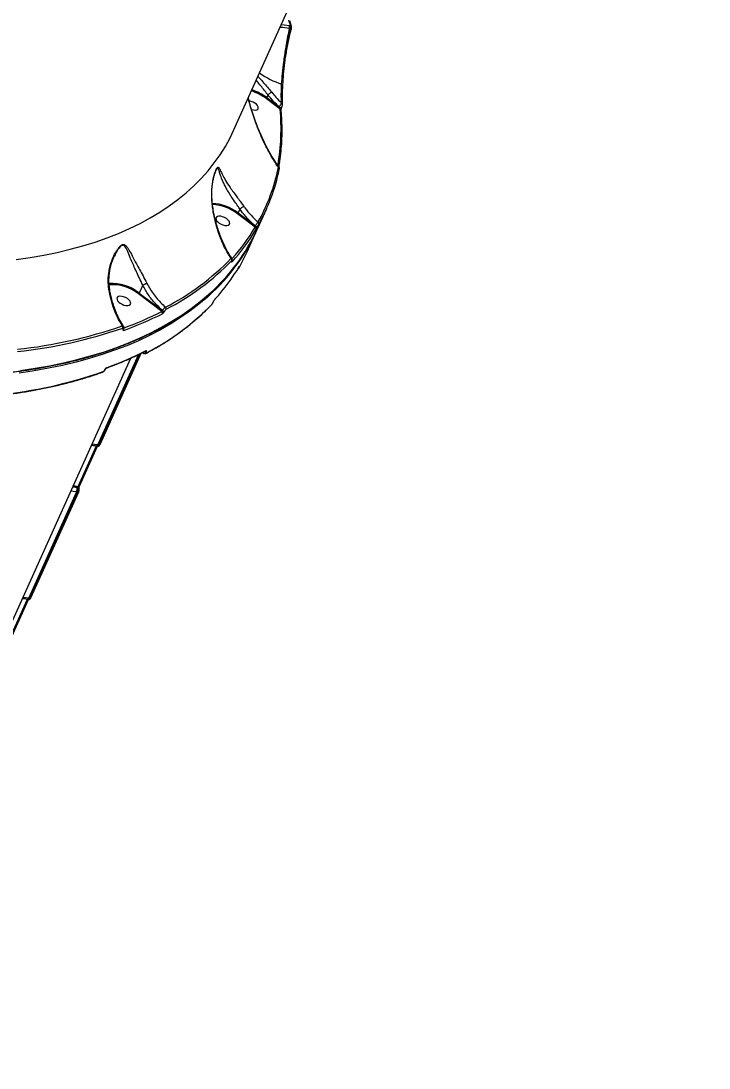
# Model space of a CAD drawing. Header units: millimetres. Extents: x -7720 to 6073, y -7402 to 5433.
# Drawn here: x 1341 to 1761, y -2226 to -1586 of the extents above; entities that cross this region are included whole.
import ezdxf

# ---------------------------------------------------------------- set-up
doc = ezdxf.new("R2010")
doc.units = ezdxf.units.MM
for name, color, linetype in [('DIKOM_ОБЪЕКТ', 7, 'Continuous'), ('DIKOM_РАЗМЕР_ЗОНА', 7, 'Continuous'), ('DIKOM_РАЗМЕР_ОБЪЕКТА', 7, 'Continuous')]:
    doc.layers.add(name, color=color, linetype=linetype)
doc.styles.add('style1', font='arial.ttf', dxfattribs={"width": 0.8})
doc.dimstyles.new('1-50', dxfattribs={"dimtxt": 300, "dimasz": 200, "dimexe": 100, "dimexo": 0, "dimgap": 100, "dimtad": 1, "dimtxsty": 'style1', "dimcen": 200, "dimclrd": 7, "dimclre": 7, "dimclrt": 7, "dimadec": 1, "dimazin": 2, "dimtfac": 1, "dimtmove": 0, "dimatfit": 2, "dimfxl": 0, "dimlwd": 25, "dimlwe": 18, "dimarcsym": 0})

# ---------------------------------------------------------------- blocks, each defined once
blk = doc.blocks.new('*D0')
at = {"layer": 'Defpoints', "color": 0, "transparency": 16777216}
for p in [(-1165.04, 3934.07), (-6387.82, -4153.36), (1392.52, -4153.36)]:
    blk.add_point(p, dxfattribs=at)
at = {"layer": 'DIKOM_РАЗМЕР_ОБЪЕКТА', "color": 7, "lineweight": 18, "transparency": 16777216}
for p, q in [((-1165.04, 3934.07), (-6487.82, 3934.07)), ((1392.52, -4153.36), (-6487.82, -4153.36))]:
    blk.add_line(p, q, dxfattribs=at)
at = {"layer": 'DIKOM_РАЗМЕР_ОБЪЕКТА', "color": 7, "lineweight": 25, "transparency": 16777216}
blk.add_line((-6387.82, 3734.07), (-6387.82, -3953.36), dxfattribs=at)
at = {"layer": 'DIKOM_РАЗМЕР_ОБЪЕКТА', "color": 7, "transparency": 16777216}
for points in [[(-6421.16, 3734.07), (-6354.49, 3734.07), (-6387.82, 3934.07)], [(-6421.16, -3953.36), (-6354.49, -3953.36), (-6387.82, -4153.36)]]:
    blk.add_solid(points, dxfattribs=at)
at = {"layer": 'DIKOM_РАЗМЕР_ОБЪЕКТА', "color": 7, "transparency": 16777216, "insert": (-6640.99, -109.65), "char_height": 300, "attachment_point": 5, "rotation": 90, "style": 'style1'}
blk.add_mtext('8100', dxfattribs=at)
blk = doc.blocks.new('*D1')
at = {"layer": 'Defpoints', "color": 0, "transparency": 16777216}
for p in [(-3938.71, 77.29), (4572.68, -275.21), (4572.68, -6577.9)]:
    blk.add_point(p, dxfattribs=at)
at = {"layer": 'DIKOM_РАЗМЕР_ОБЪЕКТА', "color": 7, "lineweight": 18, "transparency": 16777216}
for p, q in [((-3938.71, 77.29), (-3938.71, -6677.9)), ((4572.68, -275.21), (4572.68, -6677.9))]:
    blk.add_line(p, q, dxfattribs=at)
at = {"layer": 'DIKOM_РАЗМЕР_ОБЪЕКТА', "color": 7, "lineweight": 25, "transparency": 16777216}
blk.add_line((-3738.71, -6577.9), (4372.68, -6577.9), dxfattribs=at)
at = {"layer": 'DIKOM_РАЗМЕР_ОБЪЕКТА', "color": 7, "transparency": 16777216}
for points in [[(-3738.71, -6544.56), (-3738.71, -6611.23), (-3938.71, -6577.9)], [(4372.68, -6544.56), (4372.68, -6611.23), (4572.68, -6577.9)]]:
    blk.add_solid(points, dxfattribs=at)
at = {"layer": 'DIKOM_РАЗМЕР_ОБЪЕКТА', "color": 7, "transparency": 16777216, "insert": (316.98, -6324.72), "char_height": 300, "attachment_point": 5, "style": 'style1'}
blk.add_mtext('8500', dxfattribs=at)
blk = doc.blocks.new('*D2')
at = {"layer": 'Defpoints', "color": 0, "transparency": 16777216}
for p in [(-2365.16, 5433.02), (-7269.56, -6016.09), (1800.96, -6016.09)]:
    blk.add_point(p, dxfattribs=at)
at = {"layer": 'DIKOM_РАЗМЕР_ЗОНА', "color": 7, "lineweight": 18, "transparency": 16777216}
for p, q in [((-2365.16, 5433.02), (-7369.56, 5433.02)), ((1800.96, -6016.09), (-7369.56, -6016.09))]:
    blk.add_line(p, q, dxfattribs=at)
at = {"layer": 'DIKOM_РАЗМЕР_ЗОНА', "color": 7, "lineweight": 25, "transparency": 16777216}
blk.add_line((-7269.56, 5233.02), (-7269.56, -5816.09), dxfattribs=at)
at = {"layer": 'DIKOM_РАЗМЕР_ЗОНА', "color": 7, "transparency": 16777216}
for points in [[(-7302.9, 5233.02), (-7236.23, 5233.02), (-7269.56, 5433.02)], [(-7302.9, -5816.09), (-7236.23, -5816.09), (-7269.56, -6016.09)]]:
    blk.add_solid(points, dxfattribs=at)
at = {"layer": 'DIKOM_РАЗМЕР_ЗОНА', "color": 7, "transparency": 16777216, "insert": (-7522.73, -291.53), "char_height": 300, "attachment_point": 5, "rotation": 90, "style": 'style1'}
blk.add_mtext('11500', dxfattribs=at)
blk = doc.blocks.new('*D3')
at = {"layer": 'Defpoints', "color": 0, "transparency": 16777216}
for p in [(-5938.71, -432.44), (6072.68, -1006.94), (6072.68, -7302.44)]:
    blk.add_point(p, dxfattribs=at)
at = {"layer": 'DIKOM_РАЗМЕР_ЗОНА', "color": 7, "lineweight": 18, "transparency": 16777216}
for p, q in [((-5938.71, -432.44), (-5938.71, -7402.44)), ((6072.68, -1006.94), (6072.68, -7402.44))]:
    blk.add_line(p, q, dxfattribs=at)
at = {"layer": 'DIKOM_РАЗМЕР_ЗОНА', "color": 7, "lineweight": 25, "transparency": 16777216}
blk.add_line((-5738.71, -7302.44), (5872.68, -7302.44), dxfattribs=at)
at = {"layer": 'DIKOM_РАЗМЕР_ЗОНА', "color": 7, "transparency": 16777216}
for points in [[(-5738.71, -7269.1), (-5738.71, -7335.77), (-5938.71, -7302.44)], [(5872.68, -7269.1), (5872.68, -7335.77), (6072.68, -7302.44)]]:
    blk.add_solid(points, dxfattribs=at)
at = {"layer": 'DIKOM_РАЗМЕР_ЗОНА', "color": 7, "transparency": 16777216, "insert": (66.98, -7049.26), "char_height": 300, "attachment_point": 5, "style": 'style1'}
blk.add_mtext('12000', dxfattribs=at)

msp = doc.modelspace()

# ---------------------------------------------------------------- linework, layer by layer
at = {"layer": 'DIKOM_ОБЪЕКТ', "color": 7, "linetype": 'Continuous', "lineweight": 15}
for p, q in [((1470.64, -1652.973), (1578.971, -1412.608)), ((1505.991, -1589.267), (1505.099, -1585.915)), ((1499.926, -1587.992), (1504.827, -1588.634)), ((1505.301, -1590.656), (1504.797, -1590.563)), ((1504.827, -1588.634), (1505.374, -1588.735)), ((1500.635, -1625.022), (1500.65, -1624.767)), ((1491.698, -1631.149), (1490.969, -1632.768)), ((1491.698, -1631.149), (1491.702, -1631.143)), ((1499.131, -1639.894), (1490.511, -1633.29)), ((1490.969, -1632.768), (1498.636, -1638.642)), ((1500.542, -1636.651), (1500.544, -1636.679)), ((1498.636, -1638.642), (1498.667, -1638.574)), ((1500.118, -1638.794), (1500.149, -1638.726)), ((1460.023, -1677.042), (1459.962, -1677.194)), ((1474.559, -1700.978), (1473.519, -1703.285)), ((1474.559, -1700.978), (1474.563, -1700.973)), ((1485.249, -1713.04), (1490.899, -1700.504)), ((1483.881, -1712.055), (1473.062, -1703.808)), ((1473.519, -1703.285), (1483.909, -1711.205)), ((1478.896, -1727.137), (1484.546, -1714.601)), ((1483.909, -1711.205), (1483.921, -1711.18)), ((1485.387, -1711.353), (1485.376, -1711.379)), ((1397.997, -1729.547), (1397.871, -1729.828)), ((1469.618, -1732.643), (1469.654, -1732.563)), ((1469.635, -1732.645), (1469.671, -1732.565)), ((1469.668, -1732.569), (1469.704, -1732.488)), ((1474.097, -1736.394), (1474.085, -1736.419)), ((1426.784, -1763.499), (1412.592, -1752.742)), ((1415.2, -1747.446), (1413.049, -1752.219)), ((1413.049, -1752.219), (1427.21, -1762.953)), ((1458.294, -1757.735), (1458.33, -1757.654)), ((1458.344, -1757.66), (1458.38, -1757.579)), ((1427.21, -1762.953), (1427.229, -1762.91)), ((1428.557, -1763.204), (1428.538, -1763.247)), ((1403.295, -1774.212), (1403.323, -1774.149)), ((1403.503, -1774.038), (1403.531, -1773.976)), ((1299.669, -2032.326), (1407.999, -1791.961)), ((1412.657, -1789.782), (1387.815, -1844.9)), ((1388.419, -1845.011), (1413.496, -1789.37)), ((1389.132, -1844.82), (1414.3, -1788.977)), ((1414.989, -1788.639), (1415.836, -1789.162)), ((1416.64, -1787.83), (1416.639, -1787.83)), ((1417.236, -1788.248), (1417.216, -1788.291)), ((1391.959, -1799.27), (1391.987, -1799.208)), ((1392.167, -1799.097), (1392.195, -1799.034)), ((1375.87, -1870.452), (1387.044, -1845.661)), ((1376.583, -1870.261), (1387.622, -1845.768)), ((1387.053, -1845.663), (1387.673, -1845.777)), ((1387.815, -1844.9), (1388.419, -1845.011)), ((1374.799, -1873.78), (1345.6, -1938.567)), ((1346.204, -1938.679), (1375.403, -1873.892)), ((1346.916, -1938.488), (1376.115, -1873.701)), ((1375.105, -1871.016), (1372.58, -1870.549)), ((1372.874, -1869.898), (1375.87, -1870.452)), ((1375.403, -1873.892), (1374.799, -1873.78)), ((1375.744, -1871.134), (1375.105, -1871.016)), ((1345.6, -1938.567), (1346.204, -1938.679)), ((1333.655, -1964.12), (1344.829, -1939.328)), ((1334.368, -1963.929), (1345.407, -1939.435)), ((1344.838, -1939.33), (1345.458, -1939.445))]:
    msp.add_line(p, q, dxfattribs=at)
at = {"layer": 'DIKOM_ОБЪЕКТ', "color": 7, "linetype": 'Continuous', "lineweight": 15, "flags": 128}
for points in [[(1505.925, -1590.729), (1505.931, -1590.724), (1505.933, -1590.718)], [(1501.947, -1611.309), (1501.949, -1611.327), (1501.935, -1611.382), (1501.886, -1611.43)], [(1500.05, -1624.489), (1500.212, -1624.549), (1500.353, -1624.624), (1500.469, -1624.712), (1500.555, -1624.809), (1500.609, -1624.912), (1500.627, -1625.018), (1500.627, -1625.022)], [(1500.627, -1625.022), (1500.611, -1625.123), (1500.56, -1625.223)], [(1481.665, -1640.089), (1481.677, -1640.092), (1482.859, -1640.345), (1483.937, -1640.374), (1484.824, -1640.176), (1485.448, -1639.768), (1485.758, -1639.182), (1485.729, -1638.466), (1485.364, -1637.678), (1484.691, -1636.882), (1483.767, -1636.142), (1482.664, -1635.519), (1481.474, -1635.062), (1480.291, -1634.809), (1480.191, -1634.797)], [(1498.636, -1638.642), (1498.868, -1638.792), (1499.128, -1638.908), (1499.393, -1638.982), (1499.644, -1639.008), (1499.859, -1638.983), (1500.022, -1638.91), (1500.118, -1638.794)], [(1498.667, -1638.574), (1498.899, -1638.723), (1499.158, -1638.84), (1499.424, -1638.914), (1499.675, -1638.94), (1499.89, -1638.915), (1500.052, -1638.841), (1500.149, -1638.725), (1500.151, -1638.72)], [(1337.801, -1731.817), (1346.405, -1730.561), (1354.8, -1729.087), (1362.98, -1727.396), (1370.935, -1725.489), (1378.66, -1723.369), (1386.146, -1721.038), (1393.386, -1718.497), (1400.375, -1715.75), (1407.104, -1712.798), (1413.569, -1709.644), (1419.763, -1706.291), (1425.681, -1702.743), (1431.316, -1699.002), (1436.663, -1695.073), (1441.719, -1690.959), (1446.477, -1686.663), (1450.934, -1682.189), (1455.085, -1677.543), (1458.926, -1672.728), (1462.455, -1667.748), (1465.667, -1662.608), (1468.559, -1657.314), (1470.64, -1652.973)], [(1461.01, -1708.789), (1461.934, -1709.529), (1463.037, -1710.153), (1464.227, -1710.609), (1465.409, -1710.862), (1466.488, -1710.891), (1467.375, -1710.694), (1467.998, -1710.285), (1468.308, -1709.699), (1468.28, -1708.984), (1467.914, -1708.196), (1467.242, -1707.4), (1466.317, -1706.66), (1465.215, -1706.036), (1464.024, -1705.579), (1462.842, -1705.326), (1461.764, -1705.298), (1460.877, -1705.495), (1460.253, -1705.904), (1459.943, -1706.49), (1459.972, -1707.205), (1460.337, -1707.993), (1461.01, -1708.789)], [(1483.909, -1711.205), (1484.105, -1711.334), (1484.322, -1711.44), (1484.548, -1711.517), (1484.77, -1711.56), (1484.975, -1711.567), (1485.151, -1711.538), (1485.287, -1711.474), (1485.376, -1711.379)], [(1483.921, -1711.18), (1484.116, -1711.308), (1484.334, -1711.414), (1484.56, -1711.491), (1484.782, -1711.534), (1484.987, -1711.541), (1485.162, -1711.512), (1485.299, -1711.448), (1485.387, -1711.353)], [(1469.67, -1732.565), (1469.655, -1732.594), (1469.618, -1732.643)], [(1469.703, -1732.491), (1469.691, -1732.513), (1469.654, -1732.563)], [(1340.587, -1799.541), (1349.562, -1798.199), (1358.329, -1796.64), (1366.88, -1794.866), (1375.208, -1792.877), (1383.307, -1790.675), (1391.169, -1788.263), (1398.787, -1785.642), (1406.156, -1782.815), (1413.269, -1779.783), (1420.12, -1776.55), (1426.704, -1773.118), (1433.014, -1769.491), (1439.046, -1765.67), (1444.794, -1761.659), (1450.254, -1757.463), (1455.421, -1753.083), (1455.834, -1752.714)], [(1455.588, -1753.862), (1454.683, -1754.675), (1449.515, -1759.053), (1444.053, -1763.248), (1438.303, -1767.257), (1432.269, -1771.077), (1425.957, -1774.703), (1419.371, -1778.134), (1412.518, -1781.366), (1405.403, -1784.396), (1398.033, -1787.222), (1390.412, -1789.841), (1382.549, -1792.252), (1374.449, -1794.452), (1366.119, -1796.439), (1357.566, -1798.213), (1348.798, -1799.77), (1339.822, -1801.11)], [(1400.539, -1757.723), (1401.464, -1758.463), (1402.566, -1759.086), (1403.757, -1759.543), (1404.939, -1759.796), (1406.017, -1759.825), (1406.904, -1759.627), (1407.528, -1759.219), (1407.838, -1758.633), (1407.809, -1757.917), (1407.444, -1757.13), (1406.771, -1756.334), (1405.847, -1755.594), (1404.744, -1754.97), (1403.554, -1754.513), (1402.371, -1754.26), (1401.293, -1754.232), (1400.406, -1754.429), (1399.783, -1754.838), (1399.473, -1755.423), (1399.501, -1756.139), (1399.867, -1756.927), (1400.539, -1757.723)], [(1457.392, -1759.144), (1457.443, -1759.083), (1457.524, -1758.946)], [(1458.344, -1757.66), (1458.331, -1757.685), (1458.294, -1757.735)], [(1458.38, -1757.579), (1458.367, -1757.604), (1458.33, -1757.654)], [(1384.381, -1844.366), (1385.804, -1844.562), (1387.815, -1844.9)], [(1387.815, -1844.9), (1387.671, -1845.181), (1387.516, -1845.405), (1387.357, -1845.564), (1387.201, -1845.651), (1387.055, -1845.663)], [(1374.799, -1873.78), (1372.787, -1873.443), (1371.364, -1873.247)], [(1372.558, -1870.598), (1372.992, -1870.661), (1375.105, -1871.016)], [(1342.166, -1938.033), (1343.589, -1938.229), (1345.6, -1938.567)], [(1345.6, -1938.567), (1345.455, -1938.848), (1345.301, -1939.073), (1345.142, -1939.231), (1344.986, -1939.318), (1344.84, -1939.33)]]:
    msp.add_lwpolyline(points, dxfattribs=at)
at = {"layer": 'DIKOM_ОБЪЕКТ', "color": 7, "linetype": 'Continuous', "lineweight": 15}
for centre, radius, start, end in [((1323.53, -1635.348), 187.723, 14.377465, 15.430805), ((1501.009, -1589.539), 3.924, 344.872229, 13.336538), ((1505.813, -1588.967), 1.766, 253.138143, 273.631492), ((1505.261, -1589.49), 0.763, 17.042356, 81.47647), ((1501.287, -1611.81), 0.828, 37.184695, 85.186611), ((1514.526, -1578.798), 47.929, 234.266825, 252.420477), ((1472.619, -1657.414), 30.035, 53.43828, 72.679462), ((1472.534, -1657.606), 30.931, 53.418175, 72.480176), ((1499.759, -1636.764), 0.791, 8.163321, 74.774828), ((1367.903, -1651.827), 131.77, 350.17795, 5.195902), ((1498.953, -1640.705), 0.83, 8.007738, 77.641485), ((1387.413, -1652.92), 112.968, 330.309678, 348.428304), ((1387.679, -1653.976), 113.219, 330.309637, 348.428093), ((1497.792, -1676.387), 0.858, 339.546947, 70.034639), ((1455.885, -1726.49), 29.145, 52.768446, 86.430788), ((1455.953, -1726.335), 28.288, 52.783383, 86.274602), ((1376.521, -1665.249), 118.76, 311.74147, 335.859468), ((1377.057, -1663.565), 118.967, 311.465751, 335.42602), ((1382.632, -1653.257), 118.169, 317.5075, 329.478086), ((1382.451, -1652.264), 117.741, 317.920542, 329.48149), ((1483.514, -1712.95), 0.968, 340.603947, 67.76704), ((1485.138, -1709.732), 0.952, 340.213014, 64.330543), ((1376.403, -1680.938), 112.424, 330.250044, 335.736511), ((1361.136, -1627.782), 149.41, 297.055329, 316.275606), ((1361.346, -1628.785), 149.737, 297.055058, 316.275713), ((1468.593, -1731.936), 1.024, 340.275172, 59.689257), ((1468.941, -1732.738), 0.893, 337.468663, 24.384692), ((1372.41, -1675.878), 118.194, 317.48699, 329.455654), ((1473.745, -1736.179), 0.417, 280.692331, 324.799103), ((1473.758, -1736.156), 0.414, 281.144158, 324.935112), ((1396.174, -1773.765), 27.368, 51.932773, 93.276137), ((1396.339, -1773.318), 26.221, 51.693048, 93.749562), ((1349.309, -1655.373), 149.792, 297.039584, 316.255421), ((1333.68, -1581.235), 204.667, 289.911845, 297.058943), ((1333.874, -1582.155), 205.14, 289.911673, 297.059327), ((1426.11, -1764.439), 1.156, 339.738238, 54.321362), ((1428.148, -1761.863), 1.438, 229.297116, 285.722632), ((1428.167, -1761.82), 1.438, 229.28837, 285.721569), ((1428.376, -1761.737), 1.149, 339.670337, 51.274506), ((1308.119, -1498.834), 289.362, 276.05269, 289.085329), ((1401.893, -1773.176), 1.221, 339.122931, 46.490966), ((1308.21, -1499.549), 290.003, 276.052616, 289.08518), ((1403.204, -1773.892), 0.333, 285.886083, 334.333867), ((1403.232, -1773.828), 0.334, 285.95689, 333.318581), ((1402.627, -1774.597), 1.193, 338.654428, 37.291738), ((1323.634, -1604.705), 205.234, 289.898293, 297.043664), ((1416.817, -1787.06), 1.294, 234.558917, 287.997852), ((1416.838, -1787.03), 1.282, 235.783114, 288.080666), ((1416.328, -1787.231), 0.675, 297.782065, 336.706475), ((1416.783, -1788.523), 0.678, 298.207792, 336.611421), ((1392.892, -1797.442), 0.642, 290.385001, 337.703443), ((1296.179, -1526.056), 290.132, 276.043125, 289.071659), ((1390.384, -1800.018), 0.643, 290.733133, 337.654866), ((1391.868, -1798.95), 0.333, 285.896114, 333.493922), ((1391.894, -1798.886), 0.335, 286.054152, 333.699027), ((1388.643, -1844.422), 0.631, 249.189516, 320.796171), ((1370.794, -1871.939), 4.408, 335.302115, 12.084754), ((1375.627, -1873.307), 0.626, 249.029095, 321.600775), ((1375.639, -1871.881), 0.754, 18.03394, 81.982563), ((1376.095, -1869.864), 0.63, 249.140516, 320.845171), ((1346.428, -1938.089), 0.63, 249.180375, 320.805312)]:
    msp.add_arc(centre, radius, start, end, dxfattribs=at)
for points, knots in [([(1504.797, -1590.563), (1502.968, -1590.233), (1500.997, -1589.877), (1499.214, -1589.86), (1499.085, -1589.858)], [0, 0, 0, 0, 0.9277723, 1, 1, 1, 1]), ([(1504.797, -1590.563), (1504.421, -1592.173), (1503.667, -1595.408), (1502.719, -1600.471), (1501.907, -1605.703), (1501.541, -1609.217), (1501.356, -1610.985)], [0, 0, 0, 0, 0.23738531, 0.47715621, 0.73700786, 1, 1, 1, 1]), ([(1501.356, -1610.985), (1501.749, -1608.338), (1502.343, -1604.329), (1503.408, -1598.842), (1504.296, -1594.707), (1504.969, -1591.994), (1505.301, -1590.656)], [0, 0, 0, 0, 0.395167, 0.5986741, 0.802184, 1, 1, 1, 1]), ([(1501.995, -1611.313), (1502.092, -1610.599), (1502.362, -1608.619), (1502.903, -1605.288), (1503.608, -1601.353), (1504.411, -1597.388), (1505.196, -1593.838), (1505.752, -1591.638), (1505.977, -1590.743)], [0, 0, 0, 0, 0.1067976, 0.2961744, 0.4866587, 0.6777771, 0.8689174, 1, 1, 1, 1]), ([(1505.301, -1590.656), (1505.314, -1590.599), (1505.379, -1590.324), (1505.452, -1589.818), (1505.47, -1589.191), (1505.406, -1588.887), (1505.374, -1588.735)], [0, 0, 0, 0, 0.0806606, 0.3870988, 0.6935561, 1, 1, 1, 1]), ([(1505.928, -1590.717), (1505.97, -1590.523), (1506.06, -1590.103), (1506.077, -1589.615), (1505.997, -1589.345), (1505.975, -1589.27)], [0, 0, 0, 0, 0.3817886, 0.8281004, 1, 1, 1, 1]), ([(1500.05, -1624.489), (1500.187, -1622.379), (1500.465, -1618.109), (1501.057, -1613.378), (1501.356, -1610.985)], [0, 0, 0, 0, 0.4941607, 1, 1, 1, 1]), ([(1501.886, -1611.43), (1501.588, -1613.82), (1500.997, -1618.55), (1500.719, -1622.821), (1500.582, -1624.935)], [0, 0, 0, 0, 0.5050968, 1, 1, 1, 1]), ([(1491.702, -1631.143), (1491.702, -1631.142), (1491.531, -1630.922), (1490.659, -1629.737), (1488.973, -1627.628), (1486.742, -1624.901), (1485.223, -1623.093), (1484.535, -1622.253), (1484.503, -1622.214)], [0, 0, 0, 0, 0.0001167, 0.0718357, 0.3753009, 0.6791044, 0.9847878, 1, 1, 1, 1]), ([(1485.573, -1619.84), (1485.746, -1620.028), (1486.643, -1621.002), (1488.452, -1622.971), (1490.899, -1625.722), (1492.763, -1627.931), (1493.75, -1629.178), (1493.972, -1629.458)], [0, 0, 0, 0, 0.0676003, 0.3496942, 0.6338676, 0.917784, 1, 1, 1, 1]), ([(1499.966, -1636), (1499.903, -1634.31), (1499.775, -1630.887), (1499.958, -1626.64), (1500.05, -1624.489)], [0, 0, 0, 0, 0.4937666, 1, 1, 1, 1]), ([(1500.56, -1625.223), (1500.466, -1627.374), (1500.292, -1631.314), (1500.405, -1634.495), (1500.457, -1635.939)], [0, 0, 0, 0, 0.54583, 1, 1, 1, 1]), ([(1498.667, -1638.574), (1497.441, -1637.443), (1494.972, -1635.166), (1492.794, -1632.494), (1491.698, -1631.149)], [0, 0, 0, 0, 0.496757, 1, 1, 1, 1]), ([(1491.702, -1631.143), (1491.841, -1631.007), (1492.118, -1630.737), (1492.648, -1630.302), (1493.189, -1629.907), (1493.625, -1629.633), (1493.868, -1629.505), (1493.958, -1629.464), (1493.972, -1629.458)], [0, 0, 0, 0, 0.21203464, 0.42405712, 0.63609268, 0.84812403, 0.97644721, 1, 1, 1, 1]), ([(1493.972, -1629.458), (1494.791, -1630.479), (1496.666, -1632.82), (1498.777, -1634.854), (1499.966, -1636)], [0, 0, 0, 0, 0.4365646, 1, 1, 1, 1]), ([(1498.085, -1675.581), (1496.829, -1673.651), (1494.318, -1669.79), (1490.836, -1663.396), (1487.58, -1656.585), (1484.359, -1648.743), (1481.898, -1641.366), (1480.331, -1635.808), (1479.823, -1633.474), (1479.695, -1632.882)], [0, 0, 0, 0, 0.1618833, 0.323776, 0.4891596, 0.6545233, 0.8601685, 0.9645716, 1, 1, 1, 1]), ([(1498.494, -1675.446), (1498.107, -1674.897), (1496.827, -1673.083), (1494.753, -1669.735), (1492.258, -1665.394), (1489.842, -1660.742), (1487.603, -1656.015), (1485.529, -1651.164), (1483.668, -1646.309), (1482.001, -1641.336), (1480.679, -1636.87), (1479.995, -1634.014), (1479.714, -1632.839)], [0, 0, 0, 0, 0.0478577, 0.158044, 0.2707329, 0.3858963, 0.5035328, 0.6087577, 0.7203137, 0.8268968, 0.9287928, 1, 1, 1, 1]), ([(1490.511, -1633.29), (1490.517, -1633.286), (1490.539, -1633.276), (1490.595, -1633.241), (1490.687, -1633.165), (1490.799, -1633.043), (1490.9, -1632.904), (1490.946, -1632.813), (1490.969, -1632.768)], [0, 0, 0, 0, 0.0459584, 0.1414507, 0.3560911, 0.5707194, 0.7853549, 1, 1, 1, 1]), ([(1498.667, -1638.574), (1498.754, -1638.401), (1498.927, -1638.055), (1499.227, -1637.458), (1499.524, -1636.87), (1499.786, -1636.355), (1499.91, -1636.111), (1499.966, -1636)], [0, 0, 0, 0, 0.1951416, 0.389911, 0.5934761, 0.8140525, 1, 1, 1, 1]), ([(1500.146, -1638.718), (1500.208, -1638.575), (1500.306, -1638.345), (1500.365, -1638.091), (1500.386, -1637.995)], [0, 0, 0, 0, 0.624163, 1, 1, 1, 1]), ([(1500.386, -1637.995), (1500.408, -1637.914), (1500.479, -1637.643), (1500.547, -1637.178), (1500.533, -1636.853), (1500.525, -1636.68)], [0, 0, 0, 0, 0.1683293, 0.5582513, 1, 1, 1, 1]), ([(1500.533, -1636.652), (1500.533, -1636.651), (1500.519, -1636.349), (1500.508, -1636.015), (1500.497, -1635.683)], [0, 0, 0, 0, 0.0027635, 1, 1, 1, 1]), ([(1498.364, -1675.259), (1498.483, -1674.589), (1498.959, -1671.916), (1499.581, -1667.161), (1500.115, -1660.957), (1500.345, -1654.652), (1500.28, -1648.365), (1500.029, -1643.658), (1499.817, -1641.091), (1499.775, -1640.589)], [0, 0, 0, 0, 0.0605722, 0.2419052, 0.4232732, 0.6046919, 0.786165, 0.9581971, 1, 1, 1, 1]), ([(1499.131, -1639.894), (1499.063, -1639.801), (1498.92, -1639.605), (1498.753, -1639.293), (1498.646, -1639.01), (1498.611, -1638.82), (1498.615, -1638.706), (1498.629, -1638.663), (1498.636, -1638.642)], [0, 0, 0, 0, 0.2759104, 0.5811712, 0.7840497, 0.9045471, 0.9531087, 1, 1, 1, 1]), ([(1499.775, -1640.582), (1499.775, -1640.579), (1499.771, -1640.552), (1499.767, -1640.352), (1499.795, -1640.018), (1499.867, -1639.593), (1499.96, -1639.225), (1500.046, -1638.966), (1500.107, -1638.813), (1500.129, -1638.771), (1500.133, -1638.764)], [0, 0, 0, 0, 0.0217618, 0.1868108, 0.4205749, 0.6281024, 0.7775833, 0.8921261, 0.9830705, 1, 1, 1, 1]), ([(1457.366, -1694.784), (1457.319, -1692.735), (1457.224, -1688.583), (1458.044, -1683.407), (1458.943, -1679.868), (1459.585, -1677.91), (1460.109, -1676.594), (1460.629, -1675.637), (1461.143, -1675.154), (1461.468, -1675.295), (1461.937, -1675.819), (1462.498, -1676.967), (1463.579, -1679.292), (1465.2, -1682.407), (1467.316, -1685.861), (1469.577, -1689.182), (1471.586, -1691.964), (1473.636, -1694.723), (1475.433, -1697.126), (1476.545, -1698.668), (1477.011, -1699.315)], [0, 0, 0, 0, 0.0952077, 0.1929567, 0.2447999, 0.2710681, 0.2981696, 0.3242892, 0.3503875, 0.3910756, 0.4019409, 0.4719618, 0.5438081, 0.639395, 0.7378507, 0.7988531, 0.8613645, 0.9113746, 0.9628359, 1, 1, 1, 1]), ([(1474.563, -1700.973), (1474.562, -1700.973), (1474.129, -1700.354), (1473.119, -1698.849), (1471.485, -1696.494), (1469.647, -1693.754), (1467.861, -1690.931), (1465.893, -1687.54), (1464.099, -1683.894), (1462.776, -1680.586), (1461.969, -1677.95), (1461.547, -1676.645), (1461.193, -1675.964), (1460.947, -1675.707), (1460.504, -1676.105), (1460.186, -1676.637), (1460.026, -1677.035), (1460.023, -1677.042)], [0, 0, 0, 0, 0.00003324, 0.05175448, 0.12380104, 0.19592612, 0.28507088, 0.37433339, 0.51529128, 0.6564623, 0.75843129, 0.86001664, 0.87519862, 0.93074123, 0.96510811, 0.99933963, 1, 1, 1, 1]), ([(1498.085, -1675.581), (1498.2, -1675.491), (1498.406, -1675.331), (1498.476, -1675.404), (1498.506, -1675.436)], [0, 0, 0, 0, 0.55822734, 1, 1, 1, 1]), ([(1498.644, -1676.496), (1498.662, -1676.421), (1498.698, -1676.264), (1498.713, -1676.069), (1498.692, -1675.817), (1498.634, -1675.593), (1498.545, -1675.472), (1498.511, -1675.426)], [0, 0, 0, 0, 0.245101, 0.5134011, 0.6905806, 0.8812576, 1, 1, 1, 1]), ([(1457.512, -1694.804), (1457.5, -1694.698), (1457.367, -1693.529), (1457.368, -1691.235), (1457.523, -1687.917), (1457.925, -1684.839), (1458.428, -1682.216), (1458.916, -1680.257), (1459.361, -1678.782), (1459.711, -1677.783), (1459.901, -1677.346), (1459.966, -1677.196)], [0, 0, 0, 0, 0.0170984, 0.1894085, 0.3685996, 0.5545616, 0.69405, 0.8064771, 0.8917528, 0.9628254, 1, 1, 1, 1]), ([(1469.11, -1731.052), (1467.776, -1728.869), (1465.759, -1725.569), (1463.47, -1720.522), (1461.589, -1715.726), (1459.736, -1709.766), (1458.43, -1703.718), (1457.689, -1698.677), (1457.474, -1696.082), (1457.366, -1694.784)], [0, 0, 0, 0, 0.2227141, 0.3367341, 0.4507484, 0.6310036, 0.8132756, 0.9066439, 1, 1, 1, 1]), ([(1457.366, -1694.784), (1457.391, -1694.785), (1457.474, -1694.789), (1457.543, -1694.795), (1457.515, -1694.806), (1457.512, -1694.807)], [0, 0, 0, 0, 0.2808133, 0.9131392, 1, 1, 1, 1]), ([(1469.723, -1731.117), (1469.619, -1730.972), (1468.842, -1729.892), (1467.496, -1727.645), (1465.703, -1724.377), (1464.048, -1720.871), (1462.527, -1717.176), (1461.172, -1713.34), (1460.006, -1709.42), (1459.043, -1705.486), (1458.295, -1701.569), (1457.776, -1698.014), (1457.597, -1695.758), (1457.521, -1694.806)], [0, 0, 0, 0, 0.0160578, 0.119673, 0.2238036, 0.3284433, 0.4335476, 0.538914, 0.6414629, 0.7414019, 0.8382366, 0.9317659, 1, 1, 1, 1]), ([(1483.921, -1711.18), (1482.289, -1709.694), (1479.194, -1706.877), (1476.211, -1703.252), (1474.784, -1701.289), (1474.559, -1700.978)], [0, 0, 0, 0, 0.4843439, 0.9185239, 1, 1, 1, 1]), ([(1477.011, -1699.315), (1476.997, -1699.321), (1476.881, -1699.368), (1476.599, -1699.508), (1476.101, -1699.807), (1475.547, -1700.184), (1474.999, -1700.595), (1474.708, -1700.847), (1474.563, -1700.973)], [0, 0, 0, 0, 0.025993, 0.2095847, 0.4071985, 0.604777, 0.8024078, 1, 1, 1, 1]), ([(1477.011, -1699.315), (1477.226, -1699.617), (1478.576, -1701.51), (1481.307, -1704.887), (1484.117, -1707.528), (1485.55, -1708.874)], [0, 0, 0, 0, 0.0849891, 0.5334671, 1, 1, 1, 1]), ([(1473.062, -1703.808), (1473.07, -1703.804), (1473.091, -1703.793), (1473.148, -1703.757), (1473.238, -1703.683), (1473.349, -1703.561), (1473.451, -1703.421), (1473.496, -1703.33), (1473.519, -1703.285)], [0, 0, 0, 0, 0.05357172, 0.14139437, 0.35602842, 0.57072547, 0.78540904, 1, 1, 1, 1]), ([(1483.881, -1712.055), (1483.866, -1711.996), (1483.836, -1711.882), (1483.823, -1711.67), (1483.836, -1711.475), (1483.862, -1711.342), (1483.886, -1711.262), (1483.901, -1711.226), (1483.909, -1711.205)], [0, 0, 0, 0, 0.2685422, 0.5228903, 0.7426204, 0.869096, 0.9242229, 1, 1, 1, 1]), ([(1483.921, -1711.18), (1483.961, -1711.101), (1484.092, -1710.839), (1484.386, -1710.336), (1484.795, -1709.731), (1485.216, -1709.195), (1485.439, -1708.981), (1485.55, -1708.874)], [0, 0, 0, 0, 0.0942625, 0.3122993, 0.5412088, 0.7714364, 1, 1, 1, 1]), ([(1485.376, -1711.379), (1485.348, -1711.439), (1485.258, -1711.637), (1485.072, -1712.03), (1484.831, -1712.52), (1484.597, -1712.972), (1484.484, -1713.172), (1484.427, -1713.272)], [0, 0, 0, 0, 0.0931886, 0.303923, 0.5302706, 0.7652158, 1, 1, 1, 1]), ([(1486.034, -1710.055), (1485.996, -1710.123), (1485.92, -1710.26), (1485.761, -1710.57), (1485.595, -1710.906), (1485.467, -1711.177), (1485.406, -1711.312), (1485.387, -1711.353)], [0, 0, 0, 0, 0.2337315, 0.4673645, 0.69562, 0.9087211, 1, 1, 1, 1]), ([(983.464, -1724.728), (985.27, -1725.626), (990.506, -1728.23), (999.239, -1732.434), (1009.681, -1737.288), (1020.195, -1741.992), (1030.77, -1746.546), (1041.399, -1750.944), (1052.073, -1755.185), (1062.786, -1759.264), (1073.528, -1763.179), (1084.291, -1766.927), (1095.068, -1770.504), (1105.851, -1773.909), (1116.631, -1777.138), (1127.401, -1780.189), (1138.151, -1783.061), (1148.875, -1785.75), (1159.564, -1788.255), (1170.209, -1790.574), (1180.804, -1792.704), (1191.341, -1794.645), (1201.81, -1796.396), (1212.204, -1797.953), (1222.517, -1799.317), (1232.739, -1800.487), (1242.863, -1801.461), (1252.882, -1802.239), (1262.788, -1802.82), (1272.573, -1803.203), (1282.231, -1803.389), (1291.754, -1803.377), (1301.135, -1803.167), (1310.366, -1802.759), (1319.442, -1802.154), (1328.355, -1801.351), (1337.098, -1800.352), (1345.664, -1799.158), (1354.049, -1797.768), (1362.244, -1796.184), (1370.244, -1794.407), (1378.043, -1792.439), (1385.635, -1790.28), (1393.014, -1787.932), (1400.174, -1785.398), (1407.111, -1782.679), (1413.818, -1779.777), (1420.291, -1776.694), (1426.524, -1773.432), (1432.513, -1769.994), (1438.253, -1766.383), (1443.743, -1762.603), (1448.959, -1758.646), (1452.923, -1755.421), (1455.055, -1753.461), (1455.63, -1752.933)], [0, 0, 0, 0, 0.0101407, 0.0294064, 0.0486726, 0.0679388, 0.087205, 0.1064712, 0.1257374, 0.1450038, 0.1642702, 0.1835368, 0.2028035, 0.2220703, 0.2413374, 0.2606047, 0.2798722, 0.2991399, 0.3184081, 0.3376765, 0.3569452, 0.3762143, 0.3954839, 0.4147539, 0.4340242, 0.453295, 0.4725664, 0.4918382, 0.5111107, 0.5303836, 0.549657, 0.568931, 0.5882056, 0.6074808, 0.6267565, 0.6460326, 0.6653092, 0.6845863, 0.7038636, 0.7231412, 0.7424188, 0.7616962, 0.7809734, 0.8002499, 0.8195257, 0.8388001, 0.8580729, 0.8773437, 0.896612, 0.9158773, 0.9351389, 0.9543966, 0.9736496, 0.9928976, 1, 1, 1, 1]), ([(1394.335, -1748.418), (1394.207, -1746.687), (1393.928, -1742.917), (1394.835, -1737.097), (1396.452, -1731.902), (1398.172, -1728.205), (1399.516, -1725.912), (1400.63, -1724.356), (1401.807, -1723.129), (1402.684, -1722.635), (1403.597, -1722.471), (1404.545, -1722.83), (1405.593, -1724.003), (1406.985, -1726.159), (1408.785, -1729.512), (1411.022, -1733.704), (1413.265, -1737.844), (1415.442, -1741.818), (1416.943, -1744.675), (1417.723, -1746.161)], [0, 0, 0, 0, 0.0790196, 0.172179, 0.2680581, 0.3287287, 0.3610584, 0.393899, 0.4223312, 0.4513191, 0.4599436, 0.4989929, 0.5446042, 0.5914356, 0.6876189, 0.7865798, 0.8546764, 0.9244448, 1, 1, 1, 1]), ([(1415.203, -1747.442), (1415.203, -1747.441), (1414.512, -1745.966), (1413.177, -1743.13), (1411.306, -1739.129), (1409.406, -1734.941), (1407.578, -1730.574), (1406.11, -1727.09), (1405.013, -1724.723), (1404.162, -1723.455), (1403.35, -1722.984), (1402.612, -1723.082), (1402.172, -1723.304), (1401.486, -1723.849), (1400.657, -1724.766), (1399.627, -1726.302), (1398.694, -1727.929), (1398.211, -1729.05), (1397.997, -1729.547)], [0, 0, 0, 0, 0.00004715, 0.10939252, 0.21026968, 0.31128286, 0.45423604, 0.59722318, 0.66348171, 0.72940981, 0.78254008, 0.79398192, 0.82356685, 0.83242783, 0.87101366, 0.91703997, 0.96324658, 1, 1, 1, 1]), ([(1394.861, -1748.504), (1394.773, -1747.843), (1394.556, -1746.22), (1394.543, -1743.562), (1394.771, -1740.515), (1395.309, -1737.35), (1396.122, -1734.238), (1397.018, -1731.599), (1397.708, -1730.108), (1397.973, -1729.536)], [0, 0, 0, 0, 0.1019201, 0.2502143, 0.406954, 0.5711532, 0.7433797, 0.9016663, 1, 1, 1, 1]), ([(1469.11, -1731.052), (1469.134, -1731.044), (1469.296, -1730.984), (1469.528, -1730.968), (1469.701, -1731.024), (1469.726, -1731.111), (1469.727, -1731.115)], [0, 0, 0, 0, 0.0824582, 0.5649455, 0.9819724, 1, 1, 1, 1]), ([(1469.766, -1733.08), (1469.754, -1733.093), (1469.664, -1733.19), (1469.536, -1733.297), (1469.442, -1733.298), (1469.43, -1733.178), (1469.481, -1732.966), (1469.572, -1732.751), (1469.618, -1732.643)], [0, 0, 0, 0, 0.0392479, 0.2872515, 0.4951797, 0.670994, 0.8353089, 1, 1, 1, 1]), ([(1469.654, -1732.563), (1469.684, -1732.493), (1469.743, -1732.354), (1469.777, -1732.216), (1469.768, -1732.141), (1469.707, -1732.143), (1469.624, -1732.211), (1469.566, -1732.273), (1469.557, -1732.282)], [0, 0, 0, 0, 0.1673644, 0.3344636, 0.5091387, 0.7130182, 0.9576681, 1, 1, 1, 1]), ([(1469.702, -1732.49), (1469.709, -1732.475), (1469.79, -1732.307), (1469.871, -1732.075), (1469.927, -1731.701), (1469.883, -1731.361), (1469.762, -1731.184), (1469.717, -1731.119)], [0, 0, 0, 0, 0.0328109, 0.3672661, 0.5995121, 0.8530409, 1, 1, 1, 1]), ([(1473.247, -1737.395), (1473.27, -1737.392), (1473.37, -1737.378), (1473.521, -1737.299), (1473.68, -1737.186), (1473.786, -1737.074), (1473.856, -1736.984), (1473.914, -1736.897), (1473.954, -1736.826), (1473.979, -1736.782)], [0, 0, 0, 0, 0.0576973, 0.2527259, 0.4185478, 0.5535651, 0.6615895, 0.7924689, 1, 1, 1, 1]), ([(1474.085, -1736.419), (1474.05, -1736.499), (1473.979, -1736.659), (1473.921, -1736.811), (1473.904, -1736.878), (1473.933, -1736.853), (1473.985, -1736.765), (1474.009, -1736.724)], [0, 0, 0, 0, 0.1951447, 0.39005677, 0.59328667, 0.81110052, 1, 1, 1, 1]), ([(1474.204, -1735.945), (1474.24, -1735.886), (1474.317, -1735.758), (1474.362, -1735.72), (1474.34, -1735.817), (1474.253, -1736.04), (1474.149, -1736.276), (1474.097, -1736.394)], [0, 0, 0, 0, 0.1890527, 0.4045548, 0.6068859, 0.8033731, 1, 1, 1, 1]), ([(1474.104, -1736.382), (1474.11, -1736.368), (1474.129, -1736.325), (1474.154, -1736.272), (1474.17, -1736.237)], [0, 0, 0, 0, 0.3357905, 1, 1, 1, 1]), ([(1474.164, -1736.023), (1474.178, -1735.998), (1474.211, -1735.942), (1474.216, -1735.935), (1474.218, -1735.932)], [0, 0, 0, 0, 0.4548563, 1, 1, 1, 1]), ([(1415.203, -1747.442), (1415.371, -1747.352), (1415.707, -1747.173), (1416.315, -1746.86), (1416.914, -1746.556), (1417.364, -1746.333), (1417.612, -1746.213), (1417.701, -1746.171), (1417.723, -1746.161)], [0, 0, 0, 0, 0.2127097, 0.4254159, 0.6380978, 0.8507943, 0.9619183, 1, 1, 1, 1]), ([(1417.723, -1746.161), (1418.777, -1748.06), (1420.492, -1751.153), (1423.418, -1755.03), (1426.1, -1758.107), (1428.085, -1759.919), (1429.095, -1760.841)], [0, 0, 0, 0, 0.3422148, 0.5572666, 0.7746022, 1, 1, 1, 1]), ([(1402.733, -1772.291), (1401.682, -1770.556), (1399.55, -1767.037), (1397.169, -1761.022), (1395.356, -1754.776), (1394.678, -1750.554), (1394.335, -1748.418)], [0, 0, 0, 0, 0.26256557, 0.53266355, 0.76364823, 1, 1, 1, 1]), ([(1394.335, -1748.418), (1394.385, -1748.419), (1394.53, -1748.421), (1394.73, -1748.444), (1394.86, -1748.476), (1394.829, -1748.509), (1394.827, -1748.511)], [0, 0, 0, 0, 0.16948682, 0.49229172, 0.97529536, 1, 1, 1, 1]), ([(1403.512, -1772.492), (1403.269, -1772.144), (1402.459, -1770.983), (1401.202, -1768.764), (1399.752, -1765.865), (1398.448, -1762.759), (1397.3, -1759.503), (1396.316, -1756.122), (1395.524, -1752.642), (1395.036, -1750.094), (1394.869, -1748.698), (1394.846, -1748.509)], [0, 0, 0, 0, 0.0567416, 0.1889378, 0.3214331, 0.4542308, 0.5870358, 0.7183275, 0.849123, 0.9794935, 1, 1, 1, 1]), ([(1412.592, -1752.742), (1412.603, -1752.737), (1412.624, -1752.726), (1412.681, -1752.689), (1412.768, -1752.617), (1412.879, -1752.495), (1412.98, -1752.355), (1413.026, -1752.264), (1413.049, -1752.219)], [0, 0, 0, 0, 0.07011075, 0.14143267, 0.35608139, 0.57065104, 0.78529977, 1, 1, 1, 1]), ([(1415.2, -1747.446), (1415.2, -1747.445), (1415.201, -1747.443), (1415.203, -1747.442), (1415.203, -1747.442)], [0, 0, 0, 0, 0.6106781, 1, 1, 1, 1]), ([(1427.229, -1762.91), (1425.7, -1761.483), (1422.604, -1758.594), (1418.512, -1753.366), (1416.311, -1749.432), (1415.2, -1747.446)], [0, 0, 0, 0, 0.3257289, 0.6596837, 1, 1, 1, 1]), ([(1417.104, -1789.121), (1418.192, -1788.543), (1421.342, -1786.868), (1426.37, -1783.961), (1432.104, -1780.346), (1437.581, -1776.558), (1442.801, -1772.603), (1447.76, -1768.483), (1452.369, -1764.277), (1455.521, -1761.129), (1457.13, -1759.422), (1457.392, -1759.144)], [0, 0, 0, 0, 0.0688372, 0.1994995, 0.3301459, 0.4607641, 0.5913507, 0.7219035, 0.8524185, 0.9759872, 1, 1, 1, 1]), ([(1457.39, -1759.139), (1457.422, -1759.107), (1457.563, -1758.963), (1457.778, -1758.664), (1458.048, -1758.235), (1458.243, -1757.888), (1458.315, -1757.712), (1458.34, -1757.65)], [0, 0, 0, 0, 0.0951208, 0.4245451, 0.6670934, 0.8835709, 1, 1, 1, 1]), ([(1457.524, -1758.946), (1457.592, -1758.867), (1457.713, -1758.727), (1457.918, -1758.424), (1458.095, -1758.13), (1458.22, -1757.895), (1458.277, -1757.772), (1458.294, -1757.735)], [0, 0, 0, 0, 0.3025309, 0.534636, 0.7254271, 0.9170944, 1, 1, 1, 1]), ([(1458.33, -1757.654), (1458.356, -1757.598), (1458.446, -1757.404), (1458.646, -1757.03), (1458.93, -1756.56), (1459.249, -1756.087), (1459.433, -1755.868), (1459.534, -1755.749)], [0, 0, 0, 0, 0.0796122, 0.2757111, 0.4707675, 0.7105435, 1, 1, 1, 1]), ([(1426.784, -1763.499), (1426.814, -1763.478), (1426.875, -1763.434), (1426.98, -1763.32), (1427.081, -1763.185), (1427.16, -1763.057), (1427.196, -1762.982), (1427.21, -1762.953)], [0, 0, 0, 0, 0.2150758, 0.4300863, 0.6447875, 0.8593234, 1, 1, 1, 1]), ([(1428.538, -1763.247), (1428.495, -1763.335), (1428.387, -1763.558), (1428.141, -1763.938), (1427.823, -1764.33), (1427.488, -1764.659), (1427.292, -1764.779), (1427.195, -1764.839)], [0, 0, 0, 0, 0.1407894, 0.3553021, 0.5700446, 0.7849921, 1, 1, 1, 1]), ([(1427.229, -1762.91), (1427.291, -1762.794), (1427.446, -1762.503), (1427.793, -1762.009), (1428.236, -1761.5), (1428.698, -1761.075), (1428.962, -1760.919), (1429.095, -1760.841)], [0, 0, 0, 0, 0.1423889, 0.3572831, 0.5717011, 0.7857706, 1, 1, 1, 1]), ([(1429.453, -1762.136), (1429.389, -1762.177), (1429.259, -1762.258), (1429.036, -1762.477), (1428.824, -1762.74), (1428.659, -1762.995), (1428.586, -1763.144), (1428.557, -1763.204)], [0, 0, 0, 0, 0.2142802, 0.4284482, 0.642919, 0.8577225, 1, 1, 1, 1]), ([(1402.733, -1772.291), (1402.852, -1772.281), (1403.119, -1772.258), (1403.379, -1772.343), (1403.452, -1772.48), (1403.472, -1772.519)], [0, 0, 0, 0, 0.3655604, 0.8187092, 1, 1, 1, 1]), ([(1403.524, -1773.976), (1403.543, -1773.938), (1403.656, -1773.714), (1403.729, -1773.327), (1403.693, -1772.847), (1403.546, -1772.619), (1403.488, -1772.529)], [0, 0, 0, 0, 0.0815625, 0.4817846, 0.7950571, 1, 1, 1, 1]), ([(1403.323, -1774.149), (1403.355, -1774.068), (1403.417, -1773.905), (1403.416, -1773.718), (1403.342, -1773.601), (1403.208, -1773.563), (1403.087, -1773.597), (1403.033, -1773.612)], [0, 0, 0, 0, 0.2039798, 0.4080215, 0.6135378, 0.8265341, 1, 1, 1, 1]), ([(1403.739, -1775.031), (1403.656, -1775.054), (1403.472, -1775.106), (1403.268, -1775.048), (1403.156, -1774.867), (1403.154, -1774.582), (1403.248, -1774.335), (1403.295, -1774.212)], [0, 0, 0, 0, 0.1741891, 0.3895984, 0.5957706, 0.7978881, 1, 1, 1, 1]), ([(1403.457, -1774.164), (1403.457, -1774.166), (1403.456, -1774.173), (1403.467, -1774.122), (1403.494, -1774.061), (1403.506, -1774.036)], [0, 0, 0, 0, 0.1862472, 0.6660923, 1, 1, 1, 1]), ([(1393.122, -1798.042), (1394.361, -1797.583), (1397.955, -1796.253), (1403.727, -1793.907), (1410.349, -1790.974), (1414.554, -1788.872), (1416.642, -1787.829)], [0, 0, 0, 0, 0.1498864, 0.4345718, 0.7192436, 1, 1, 1, 1]), ([(1415.883, -1789.084), (1415.852, -1789.074), (1415.743, -1789.039), (1415.694, -1788.783), (1415.737, -1788.407), (1415.845, -1788.114), (1415.889, -1787.997)], [0, 0, 0, 0, 0.1277092, 0.4548311, 0.7827173, 1, 1, 1, 1]), ([(1415.855, -1789.092), (1415.864, -1789.1), (1415.972, -1789.202), (1416.251, -1789.277), (1416.618, -1789.291), (1416.904, -1789.225), (1417.047, -1789.14), (1417.098, -1789.11)], [0, 0, 0, 0, 0.0256715, 0.3298214, 0.5984932, 0.8580749, 1, 1, 1, 1]), ([(1416.948, -1787.498), (1417.034, -1787.464), (1417.206, -1787.396), (1417.359, -1787.471), (1417.41, -1787.673), (1417.359, -1787.952), (1417.271, -1788.164), (1417.236, -1788.248)], [0, 0, 0, 0, 0.2150431, 0.4299598, 0.6446948, 0.8592144, 1, 1, 1, 1]), ([(1417.216, -1788.291), (1417.193, -1788.348), (1417.134, -1788.491), (1417.1, -1788.677), (1417.133, -1788.812), (1417.235, -1788.862), (1417.349, -1788.816), (1417.406, -1788.792)], [0, 0, 0, 0, 0.1423172, 0.3571214, 0.571526, 0.7857017, 1, 1, 1, 1]), ([(1391.987, -1799.208), (1392.021, -1799.139), (1392.12, -1798.935), (1392.367, -1798.573), (1392.729, -1798.177), (1393.128, -1797.851), (1393.367, -1797.741), (1393.486, -1797.686)], [0, 0, 0, 0, 0.1082896, 0.3204375, 0.5430439, 0.7715563, 1, 1, 1, 1]), ([(1392.195, -1799.034), (1392.22, -1798.984), (1392.271, -1798.88), (1392.405, -1798.678), (1392.584, -1798.46), (1392.788, -1798.261), (1392.968, -1798.122), (1393.09, -1798.054), (1393.109, -1798.047), (1393.117, -1798.044)], [0, 0, 0, 0, 0.1263405, 0.2632108, 0.4242327, 0.6013586, 0.7629092, 0.9069626, 1, 1, 1, 1]), ([(1326.287, -1814.95), (1327.816, -1814.769), (1332.25, -1814.246), (1339.456, -1813.231), (1347.839, -1811.839), (1356.03, -1810.252), (1364.027, -1808.472), (1371.823, -1806.5), (1379.409, -1804.336), (1385.651, -1802.355), (1389.329, -1801.069), (1390.612, -1800.619)], [0, 0, 0, 0, 0.065274, 0.1893068, 0.313344, 0.437382, 0.5614212, 0.6854594, 0.8094955, 0.9335271, 1, 1, 1, 1]), ([(1390.609, -1800.605), (1390.66, -1800.591), (1390.903, -1800.524), (1391.293, -1800.244), (1391.772, -1799.761), (1392.075, -1799.35), (1392.152, -1799.118), (1392.159, -1799.096)], [0, 0, 0, 0, 0.0772502, 0.3654709, 0.6551868, 0.9673076, 1, 1, 1, 1]), ([(1390.979, -1800.262), (1391.058, -1800.227), (1391.215, -1800.156), (1391.476, -1799.944), (1391.71, -1799.686), (1391.871, -1799.45), (1391.937, -1799.317), (1391.959, -1799.27)], [0, 0, 0, 0, 0.2288338, 0.4578489, 0.6785494, 0.8884053, 1, 1, 1, 1]), ([(1384.006, -1845.198), (1384.398, -1845.244), (1385.397, -1845.361), (1386.428, -1845.549), (1387.053, -1845.663)], [0, 0, 0, 0, 0.3930448, 1, 1, 1, 1]), ([(1387.674, -1845.769), (1387.748, -1845.767), (1387.903, -1845.763), (1388.17, -1845.495), (1388.336, -1845.173), (1388.419, -1845.011)], [0, 0, 0, 0, 0.3134743, 0.656705, 1, 1, 1, 1]), ([(1387.677, -1845.76), (1387.768, -1845.777), (1387.985, -1845.818), (1388.319, -1845.724), (1388.634, -1845.536), (1388.906, -1845.242), (1389.06, -1844.996), (1389.129, -1844.825), (1389.131, -1844.819)], [0, 0, 0, 0, 0.1397317, 0.3333262, 0.5182552, 0.7147095, 0.9901729, 1, 1, 1, 1]), ([(1375.403, -1873.892), (1375.453, -1873.772), (1375.579, -1873.467), (1375.733, -1872.885), (1375.83, -1872.218), (1375.843, -1871.59), (1375.777, -1871.286), (1375.744, -1871.134)], [0, 0, 0, 0, 0.14072218, 0.35543079, 0.57028896, 0.78513634, 1, 1, 1, 1]), ([(1375.744, -1871.134), (1375.741, -1871.097), (1375.734, -1871.023), (1375.749, -1870.868), (1375.782, -1870.703), (1375.826, -1870.558), (1375.858, -1870.482), (1375.87, -1870.452)], [0, 0, 0, 0, 0.2154642, 0.4306006, 0.6453801, 0.8595834, 1, 1, 1, 1]), ([(1376.111, -1873.693), (1376.182, -1873.518), (1376.329, -1873.157), (1376.428, -1872.511), (1376.456, -1872.006), (1376.36, -1871.732), (1376.333, -1871.654)], [0, 0, 0, 0, 0.2703989, 0.555397, 0.8722929, 1, 1, 1, 1]), ([(1376.355, -1871.643), (1376.354, -1871.641), (1376.353, -1871.637), (1376.34, -1871.552), (1376.335, -1871.402), (1376.348, -1871.163), (1376.394, -1870.857), (1376.471, -1870.552), (1376.544, -1870.345), (1376.577, -1870.278), (1376.583, -1870.266)], [0, 0, 0, 0, 0.07165517, 0.1683111, 0.29215023, 0.43958555, 0.61717979, 0.80580446, 0.96688193, 1, 1, 1, 1]), ([(1341.791, -1938.865), (1342.183, -1938.911), (1343.182, -1939.028), (1344.213, -1939.216), (1344.838, -1939.33)], [0, 0, 0, 0, 0.3930385, 1, 1, 1, 1]), ([(1345.459, -1939.436), (1345.533, -1939.434), (1345.688, -1939.43), (1345.955, -1939.162), (1346.121, -1938.84), (1346.204, -1938.679)], [0, 0, 0, 0, 0.3134919, 0.6567175, 1, 1, 1, 1]), ([(1345.462, -1939.427), (1345.553, -1939.444), (1345.77, -1939.485), (1346.104, -1939.391), (1346.419, -1939.203), (1346.691, -1938.91), (1346.845, -1938.663), (1346.914, -1938.492), (1346.916, -1938.486)], [0, 0, 0, 0, 0.1397383, 0.3333307, 0.5182577, 0.7146968, 0.9901833, 1, 1, 1, 1])]:
    msp.add_open_spline(points, degree=3, knots=knots, dxfattribs=at)

# ---------------------------------------------------------------- dimensions: what is measured, and where the dimension line sits
at = {"layer": 'DIKOM_РАЗМЕР_ЗОНА'}
dim = msp.add_linear_dim(base=(-7269.562, -6016.09), p1=(-2365.162, 5433.022), p2=(1800.959, -6016.09), angle=90, text='11500', dimstyle='1-50', dxfattribs=at)
dim.commit()
dim.dimension.update_dxf_attribs({"geometry": '*D2', "text_midpoint": (-7269.562, -291.534), "dimtype": 160})
dim = msp.add_linear_dim(base=(6072.676, -7302.437), p1=(-5938.714, -432.437), p2=(6072.676, -1006.937), text='12000', dimstyle='1-50', dxfattribs=at)
dim.commit()
dim.dimension.update_dxf_attribs({"geometry": '*D3', "text_midpoint": (66.981, -7302.437), "dimtype": 160})
at = {"layer": 'DIKOM_РАЗМЕР_ОБЪЕКТА'}
dim = msp.add_linear_dim(base=(-6387.822, -4153.364), p1=(-1165.044, 3934.068), p2=(1392.523, -4153.364), angle=90, text='8100', dimstyle='1-50', dxfattribs=at)
dim.commit()
dim.dimension.update_dxf_attribs({"geometry": '*D0', "text_midpoint": (-6387.822, -109.648), "dimtype": 160})
dim = msp.add_linear_dim(base=(4572.676, -6577.897), p1=(-3938.714, 77.288), p2=(4572.676, -275.211), text='8500', dimstyle='1-50', dxfattribs=at)
dim.commit()
dim.dimension.update_dxf_attribs({"geometry": '*D1', "text_midpoint": (316.981, -6577.897), "dimtype": 160})

doc.saveas('drawing.dxf')
